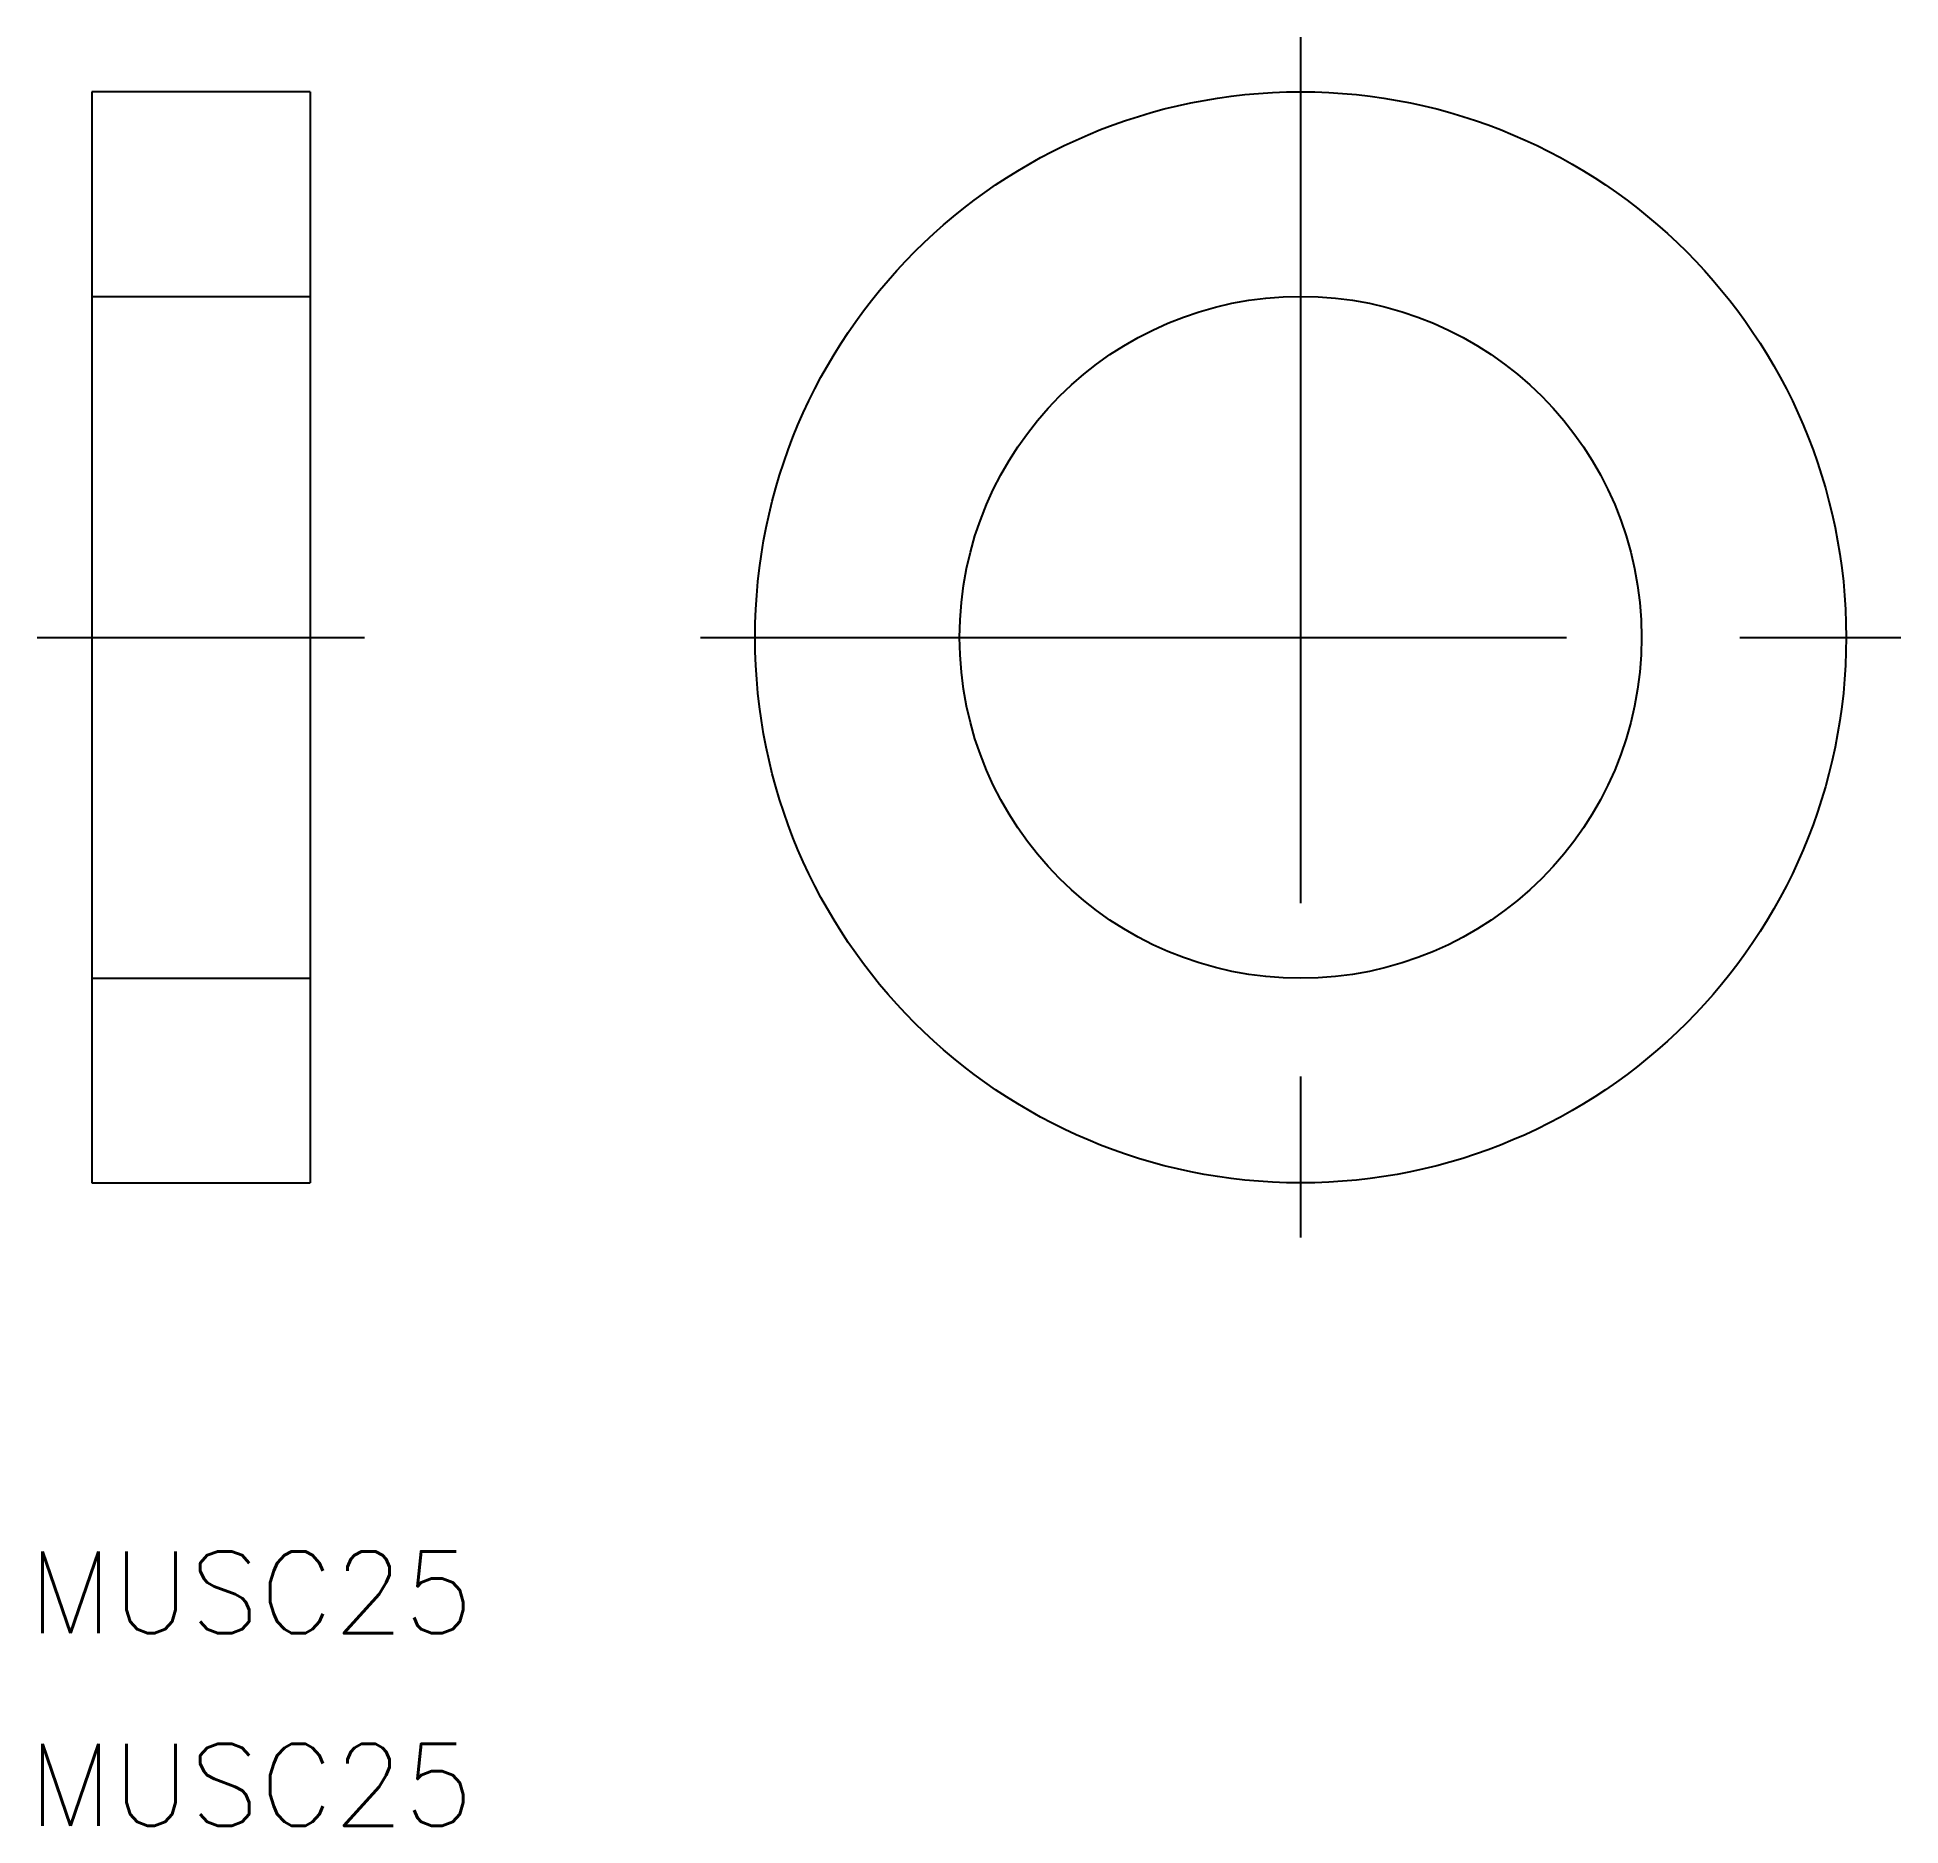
# Model space of a CAD drawing. Extents: x -2 to 66.3, y -43.6 to 22.
import ezdxf

# ---------------------------------------------------------------- set-up
doc = ezdxf.new("R2010")
doc.units = 0
doc.linetypes.add('CENTER', pattern=[50.8, 31.75, -6.35, 6.35, -6.35])
doc.linetypes.add('DASHED', pattern=[19.05, 12.7, -6.35])
doc.layers.get('0').update_dxf_attribs({"linetype": 'CONTINUOUS'})
doc.layers.add('CENTER', color=1, linetype='CENTER')
doc.styles.get("Standard").update_dxf_attribs({"font": 'txt.shx', "height": 3, "bigfont": 'bigfont.shx'})

msp = doc.modelspace()

# ---------------------------------------------------------------- linework, layer by layer
at = {"color": 7, "linetype": 'CONTINUOUS'}
for p, q in [((0, 20), (0, -20)), ((8, 20), (0, 20)), ((8, 20), (8, -20)), ((0, -20), (8, -20))]:
    msp.add_line(p, q, dxfattribs=at)
at = {"color": 3, "linetype": 'DASHED'}
for p, q in [((0, 12.5), (8, 12.5)), ((0, -12.5), (8, -12.5))]:
    msp.add_line(p, q, dxfattribs=at)
at = {"color": 7, "linetype": 'CONTINUOUS'}
for radius in [20, 12.5]:
    msp.add_circle((44.316, 0), radius, dxfattribs=at)
at = {"layer": 'CENTER', "color": 1, "linetype": 'CENTER'}
for p, q in [((44.316, 22), (44.316, -22)), ((-2, 0), (10, 0)), ((22.316, 0), (66.316, 0))]:
    msp.add_line(p, q, dxfattribs=at)

# ---------------------------------------------------------------- texts
at = {"color": 7, "linetype": 'CONTINUOUS'}
for p in [(-2.328, -36.51), (-2.328, -43.569)]:
    msp.add_text('MUSC25', height=3, dxfattribs=at).set_placement(p)

doc.saveas('drawing.dxf')
